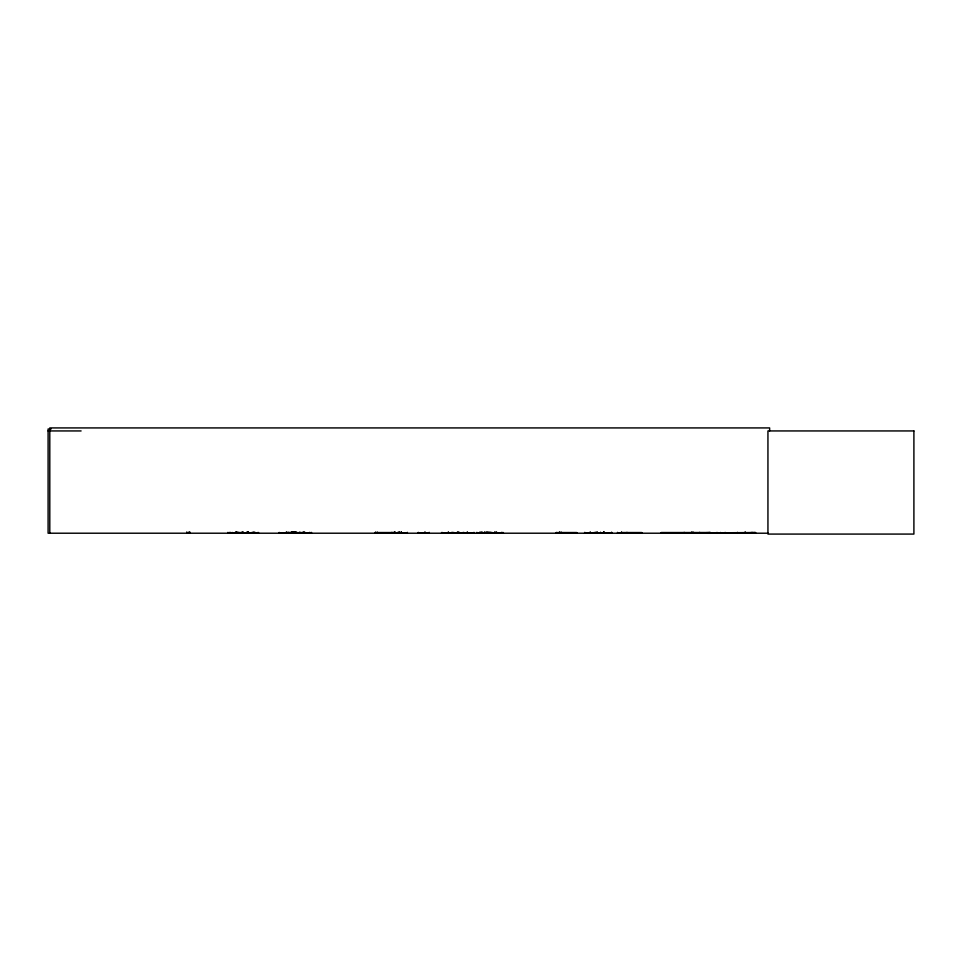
<?xml version="1.0" encoding="UTF-8"?>
<svg xmlns="http://www.w3.org/2000/svg" width="962" height="962" viewBox="0 0 962 962"><rect width="100%" height="100%" fill="white"/><g stroke="black" fill="none" stroke-linecap="round" stroke-linejoin="round"><path stroke-width="1.44" d="M227.946 533.176L258.898 533.128M239.658 533.176L239.658 532.359M243.422 532.359L243.254 533.104M255.122 533.176L255.134 532.359M287.205 533.104L287.205 532.359M302.669 533.176L302.681 532.359M391.871 533.176L391.883 532.359M611.435 533.176L611.447 532.359M697.234 532.756L742.652 532.756M725.18 532.756L725.156 532.395M476.491 533.213L503.439 533.128M476.755 533.08L476.887 532.359L477.032 533.104M584.463 533.213L594.155 533.104L594.239 532.359M556.012 533.213L576.719 533.152M278.764 533.213L311.868 533.128M291.233 532.996L291.113 531.926M480.868 533.08L480.904 532.142M491.354 533.104L491.209 532.359M417.7 533.213L429.028 533.104M668.722 533.188L669.552 532.84M707.323 533.176L707.082 532.527L707.743 532.84M710.317 532.527L709.487 533.213L709.691 532.527L710.521 533.201L710.317 532.527L661.231 532.539M293.626 533.128L293.783 532.142M755.338 532.527L755.615 533.213L755.338 532.527L716.293 532.84M716.57 533.188L716.257 532.527M719.72 532.84L719.913 533.176M671.368 533.213L672.222 532.84M561.399 533.104L561.459 532.431M279.172 533.104L279.245 532.431L279.305 533.213M241.546 533.104L241.63 532.431M252.561 533.104L252.633 532.431L252.705 533.213M479.425 533.104L479.509 532.431M229.906 533.104L229.978 532.431M441.402 533.104L474.579 533.128M451.887 533.104L452.056 532.359M232.058 533.104L232.167 532.431L232.263 533.213M237.301 533.104L237.398 532.431M238.275 533.104L238.372 532.431M242.713 533.104L242.677 532.142M693.386 533.104L693.361 532.431M235.425 533.213L235.425 532.142L235.786 533.213M51.106 429.004L48.1 429.004L48.1 533.213L768.133 533.213M48.1 430.94L81.097 430.94M374.94 532.539L394.204 532.539M557.431 532.539L576.695 532.539M622.462 532.539L641.714 532.539M289.261 532.78L280.543 533.213M374.903 532.792L394.24 532.816M557.395 532.792L576.731 532.792M622.426 532.816L641.762 532.816M661.195 532.792L755.374 532.84M374.927 533.152L407.359 533.176L407.347 532.359M641.738 533.152L617.616 533.104M661.207 533.152L755.615 533.213M247.631 533.176L247.138 532.142M294.721 533.213L294.685 532.142M253.86 533.104L253.896 532.142M252.188 533.08L252.056 532.359M247.018 533.104L246.921 532.431M463.985 533.104L463.9 532.431L463.816 533.213M300.06 533.104L300.276 532.359M492.063 533.104L491.979 532.431L491.907 533.213M490.668 533.104L490.596 532.431M463.203 533.104L463.119 532.431L463.047 533.213M289.177 533.08L289.153 532.431M600.673 533.104L600.625 532.431M595.887 533.176L595.983 532.359M496.921 533.08L496.873 532.359M482.527 533.08L482.503 532.359M487.83 532.996L487.842 532.142M596.308 533.104L596.308 532.359M227.946 533.104L227.946 532.359M769.636 430.94L769.636 427.922L49.796 427.922L49.796 533.213M752.909 532.359L752.909 533.213M745.442 532.142L745.442 533.213M744.901 532.142L744.901 533.213M737.433 532.359L737.433 533.213M699.663 532.359L699.663 533.213M692.207 532.142L692.207 533.213M691.666 532.142L691.666 533.213M684.198 532.359L684.198 533.213M626.971 532.359L626.971 533.213M621.729 532.142L621.729 533.213M621.404 532.142L621.404 533.213M617.532 532.359L617.532 533.213M611.772 532.359L611.796 533.213L595.586 533.104L595.478 532.359M604.28 532.142L604.28 533.213M604.016 532.142L604.016 533.213M603.739 532.142L603.739 533.213M603.487 532.142L603.487 533.213M600.577 532.359L600.577 533.213M597.306 532.142L597.306 533.213M597.125 532.142L597.125 533.213M590.367 532.142L590.367 533.213M590.043 532.142L590.043 533.213M584.8 532.359L584.8 533.213M561.507 532.359L561.507 533.213M559.86 532.142L559.86 533.213M559.692 532.142L559.692 533.213M556.409 532.359L556.409 533.213M502.849 532.359L502.849 533.213M501.467 532.359L501.467 533.213M496.356 532.142L496.356 533.213M495.971 532.142L495.971 533.213M494.961 532.142L494.961 533.213M494.588 532.142L494.588 533.213M490.524 532.359L490.524 533.213M489.297 532.142L489.297 533.213M488.792 532.142L488.792 533.213M487.457 532.142L487.457 533.213M486.459 532.142L486.459 533.213M486.075 532.142L486.075 533.213M484.884 532.142L484.884 533.213M484.391 532.142L484.391 533.213M482.611 532.359L482.611 533.213M481.289 532.142L481.289 533.213M480.964 532.359L480.964 533.213M479.581 532.359L479.581 533.213M473.989 532.359L473.989 533.213M467.496 532.142L467.496 533.213M467.111 532.142L467.111 533.213M458.982 532.142L458.982 533.213M458.609 532.142L458.609 533.213M457.659 532.142L457.659 533.213M457.311 532.142L457.311 533.213M453.763 532.359L453.763 533.213M452.104 532.359L452.104 533.213M448.508 532.142L448.508 533.213M448.16 532.142L448.16 533.213M442.003 532.359L442.003 533.213M429.184 532.359L429.184 533.213M425.156 532.142L425.156 533.213M424.783 532.142L424.783 533.213M418.314 532.359L418.314 533.213M401.443 532.142L401.443 533.213M401.274 531.926L401.274 533.213M399.867 532.142L399.771 533.213M399.675 532.359L399.675 533.213M399.338 532.142L399.35 533.213M398.268 531.926L398.268 533.213M395.19 531.926L395.19 533.213M394.372 531.926L394.372 533.213M377.393 532.359L377.393 533.213M377.296 532.359L377.296 533.213M375.637 532.142L375.625 533.213M311.279 532.359L311.279 533.213M309.668 532.359L309.668 533.213M304.762 532.142L304.762 533.213M304.377 532.142L304.377 533.213M303.511 532.142L303.511 533.213M303.162 532.142L303.162 533.213M301.07 532.359L301.07 533.213M299.627 532.359L299.627 533.213M299.495 532.359L299.495 533.213M297.907 532.359L297.907 533.213M296.236 532.142L296.236 533.213M295.947 531.926L295.947 533.213M295.226 532.142L295.202 533.213M295.13 531.926L295.13 533.213M294.36 532.142L294.468 533.213M294.204 532.142L294.204 533.213M294.011 532.142L294.011 533.213M292.941 531.926L293.025 533.213M292.652 532.142L292.652 533.213M292.123 531.926L292.123 533.213M291.306 532.359L291.306 533.213M289.081 532.359L289.081 533.213M288.624 532.359L288.624 533.213M287.854 532.359L287.854 533.213M286.604 532.142L286.688 533.213M286.183 532.142L286.183 533.213M258.105 532.359L258.105 533.213M254.076 532.142L254.076 533.213M253.114 532.359L253.114 533.213M248.605 532.142L248.605 533.213M248.22 532.142L248.22 533.213M247.907 532.142L247.907 533.213M247.679 532.142L247.727 533.213M246.825 532.359L246.825 533.213M243.458 532.359L243.458 533.213M242.508 532.142L242.508 533.213M241.702 532.359L241.702 533.213M240.921 532.359L240.921 533.213M238.468 532.359L238.468 533.213M237.506 532.359L237.506 533.213M236.905 532.142L236.905 533.213M236.52 532.142L236.592 533.213M236.411 532.142L236.411 533.213M235.967 532.142L235.943 533.213M230.05 532.359L230.05 533.213M189.803 531.926L189.803 533.213M188.937 531.926L188.937 533.213M186.796 531.926L186.796 533.213M717.087 532.527L717.363 533.213L717.087 532.527M720.526 532.527L720.791 533.213L720.526 532.527M751.069 532.527L751.346 533.213L751.069 532.527M751.911 532.527L752.176 533.213L751.911 532.527M754.497 532.527L754.773 533.213L754.497 532.527M913.9 430.94L767.941 430.94L767.941 534.078L913.9 534.078L913.9 430.94M709.018 533.213L709.006 532.359L708.982 533.213M693.602 533.213L693.602 532.359L693.542 533.213"/></g></svg>
